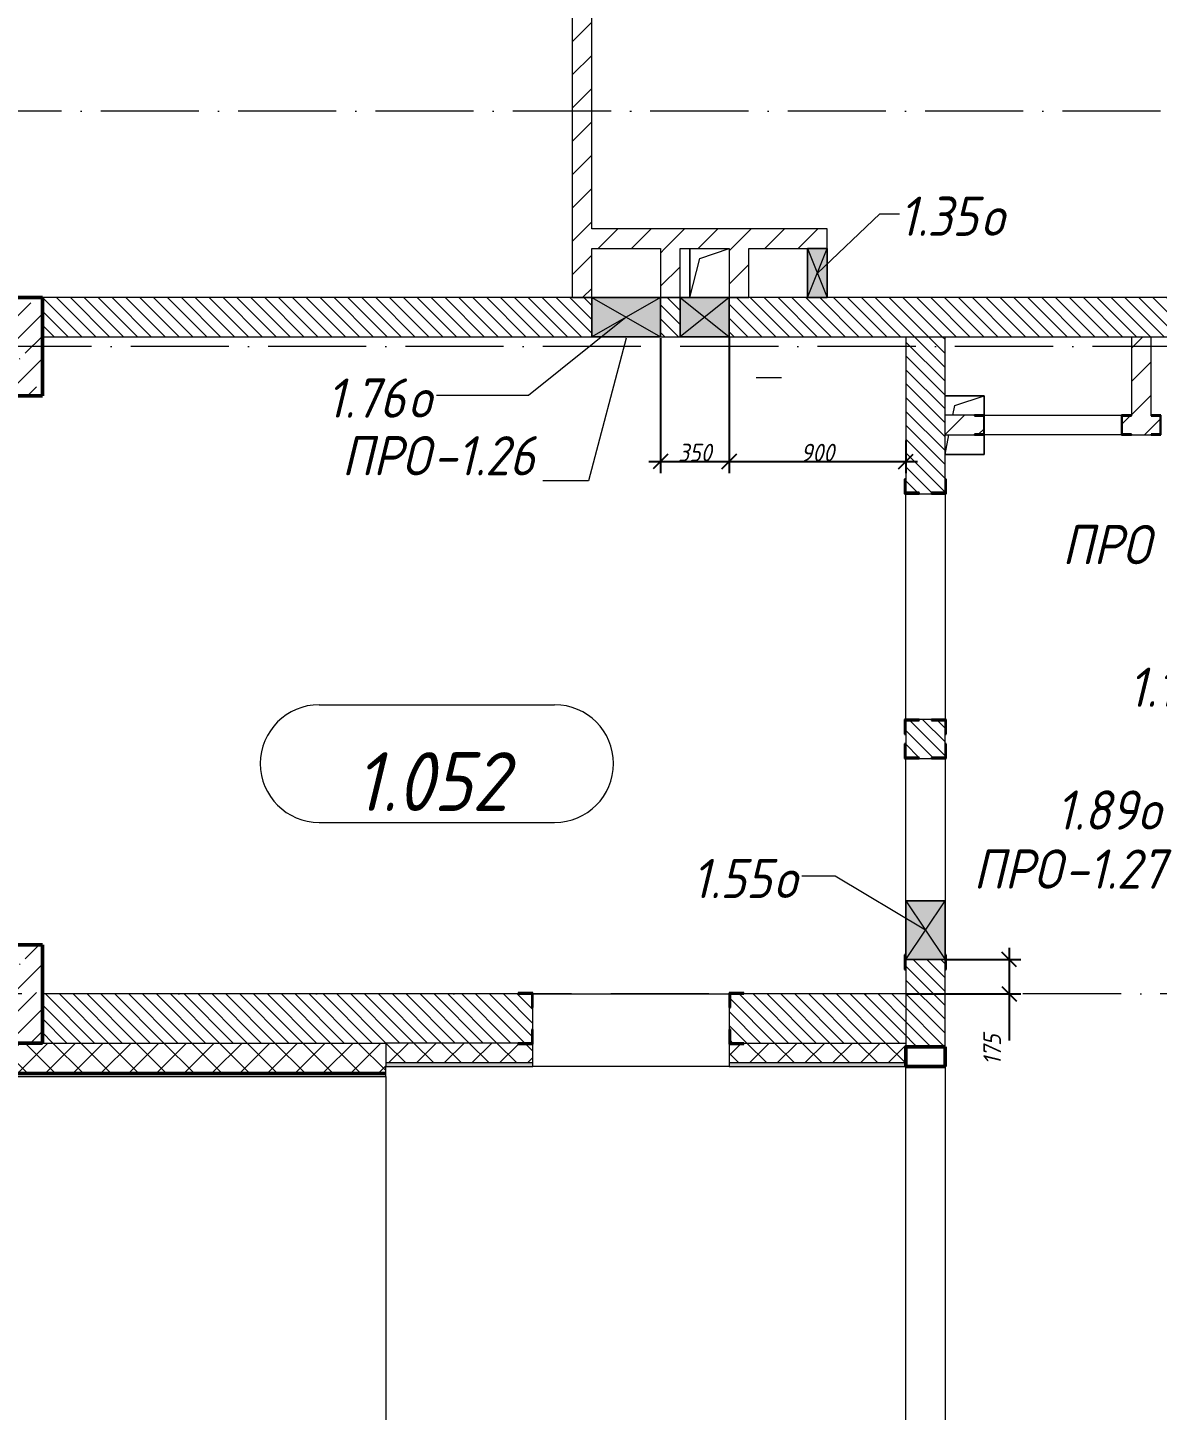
# Model space of a CAD drawing. Header units: millimetres. Extents: x -12989 to 629078, y -109036 to 555275.
# Drawn here: x 510989 to 516745, y 337050 to 344099 of the extents above; entities that cross this region are included whole.
import ezdxf

# ---------------------------------------------------------------- set-up
doc = ezdxf.new("R2010")
doc.units = ezdxf.units.MM
doc.linetypes.add('50_200_ШТРИХ_1Т_ш5_п1_п1_', pattern=[700, 500, -100, 0, -100])
for name, color, linetype, lineweight in [('A-____-____-DIMS', 7, 'Continuous', 9), ('A-DETL-GENF-OTLN', 7, 'Continuous', 9), ('A-FLOR-____-OTLN', 7, 'Continuous', 9), ('A-GENM-____-IDEN', 7, 'Continuous', 9), ('A-GENM-____-MCUT', 7, 'Continuous', 25), ('A-GENM-____-OTLN', 7, 'Continuous', 9), ('A-GENM-____-OTLN-1', 7, 'Continuous', 25), ('A-GLAZ-____-IDEN', 7, 'Continuous', 9), ('A-GLAZ-____-OTLN', 7, 'Continuous', 9), ('A-WALL-____-MCUT', 7, 'Continuous', 13), ('A-WALL-____-MCUT-1', 7, 'Continuous', 9), ('A-WALL-____-OTLN', 7, 'Continuous', 9), ('A-WALL-____-PATT-1', 7, 'Continuous', 9), ('A-WALL-FNSH-MCUT-1', 7, 'Continuous', 9), ('I-WALL-____-OTLN', 7, 'Continuous', 9), ('S-COLS-____-MCUT', 7, 'Continuous', 50), ('S-COLS-____-OTLN', 7, 'Continuous', 9), ('S-GRID-____-OTLN-1', 7, '50_200_ШТРИХ_1Т_ш5_п1_п1_', 9)]:
    doc.layers.add(name, color=color, linetype=linetype, lineweight=lineweight)
doc.layers.add('A-AREA-IDEN-1', color=7, linetype='Continuous', lineweight=9, true_color=0xaaaaaa)
doc.layers.add('A-WALL-____-PATT-2', color=7, linetype='Continuous', lineweight=9, true_color=0x787878)
doc.styles.add('ISOCPEUR_I', font='isocpeui.ttf', dxfattribs={"width": 0.9, "height": 2.5})
doc.styles.add('ISOCPEUR_I_11', font='isocpeui.ttf', dxfattribs={"width": 0.9, "height": 200})
doc.styles.add('ISOCPEUR_I_7', font='isocpeui.ttf', dxfattribs={"width": 0.9, "height": 90})
doc.dimstyles.new('ISO-1_8_0_9К_СРЕДНИЙ_Кладочные_1', dxfattribs={"dimscale": 304.8, "dimtxt": 89.638306, "dimasz": 0.246063, "dimexe": 0.19685, "dimexo": 0, "dimgap": 0, "dimtad": 1, "dimdec": 3, "dimrnd": 0.001, "dimdsep": 46, "dimtxsty": 'ISOCPEUR_I_7', "dimblk1": 'OBLIQUE', "dimblk2": 'OBLIQUE', "dimsah": 1, "dimcen": 0.09, "dimdle": 0.19685, "dimazin": 0, "dimtfac": 1, "dimtdec": 4, "dimtix": 1, "dimtmove": 0, "dimatfit": 3, "dimfxl": 1, "dimtvp": 1, "dimtolj": 1, "dimtzin": 0, "dimarcsym": 2})
doc.dimstyles.new('ISO-1_8_0_9К_СРЕДНИЙ_Кладочные_2', dxfattribs={"dimscale": 304.8, "dimtxt": 89.638306, "dimasz": 0.246063, "dimexe": 0.19685, "dimexo": 0, "dimgap": 0, "dimtad": 1, "dimdec": 3, "dimrnd": 0.001, "dimdsep": 46, "dimtxsty": 'ISOCPEUR_I_7', "dimblk1": 'OBLIQUE', "dimblk2": 'OBLIQUE', "dimsah": 1, "dimcen": 0.09, "dimdle": 0.19685, "dimazin": 0, "dimtfac": 1, "dimtdec": 4, "dimtix": 1, "dimtmove": 1, "dimatfit": 3, "dimfxl": 1, "dimtvp": 1, "dimtolj": 1, "dimtzin": 0, "dimarcsym": 2})
pattern_1 = [(45, (513013.31, 265891.49), (-70.71068, 70.71068), []), (135, (513013.31, 265891.49), (-70.71068, -70.71068), [])]
pattern_2 = [(135, (513013.31, 265891.49), (-35.35534, -35.35534), [])]
pattern_3 = [(45, (513013.31, 265891.49), (-84.85281, 84.85281), [])]

# ---------------------------------------------------------------- blocks, each defined once
blk = doc.blocks.new('BSC_Колонна _Прямоугольная - 500х500-V30-АР1_План отверстий 1 этажа в осях 1-64_Ю-ЯЯ')
at = {"layer": 'S-COLS-____-OTLN'}
h = blk.add_hatch(dxfattribs=at)
h.set_pattern_fill('FP_36', color=256, style=0, pattern_type=2)
h.set_pattern_definition([(45, (2200, -76581.04), (-114.04925, 114.04925), []), (45, (2314.05, -76581.04), (-114.04925, 114.04925), [201.613, -40.323, 3.353, -36.97])])
h.paths.add_polyline_path([(-250, -250), (250, -250), (250, 250), (-250, 250), (-250, 16.6)], flags=0)
at = {"layer": 'S-COLS-____-MCUT'}
for p, q in [((250, 250), (-250, 250)), ((-250, 250), (-250, -250)), ((250, -250), (250, 250)), ((-250, -250), (250, -250))]:
    blk.add_line(p, q, dxfattribs=at)
blk = doc.blocks.new('BSC_Колонна _Прямоугольная - 500х500-V36-АР1_План отверстий 1 этажа в осях 1-64_Ю-ЯЯ')
at = {"layer": 'S-COLS-____-OTLN'}
h = blk.add_hatch(dxfattribs=at)
h.set_pattern_fill('FP_42', color=256, style=0, pattern_type=2)
h.set_pattern_definition([(45, (2200, -73281.04), (-114.04925, 114.04925), []), (45, (2314.05, -73281.04), (-114.04925, 114.04925), [201.613, -40.323, 3.353, -36.97])])
h.paths.add_polyline_path([(-250, -250), (250, -250), (250, 250), (-250, 250), (-250, 87.7)], flags=0)
at = {"layer": 'S-COLS-____-MCUT'}
for p, q in [((250, 250), (-250, 250)), ((-250, 250), (-250, -250)), ((250, -250), (250, 250)), ((-250, -250), (250, -250))]:
    blk.add_line(p, q, dxfattribs=at)
blk = doc.blocks.new('Фахверк_СКБ_Уголок - 250_3600-27498263-АР1_План отверстий 1 этажа в осях 1-64_Ю-ЯЯ')
at = {"layer": 'A-GENM-____-MCUT'}
for p, q in [((200, 181), (125, 181)), ((125, 181), (125, 106)), ((131, 106), (131, 175)), ((131, 175), (200, 175)), ((200, 175), (200, 181)), ((125, 106), (131, 106)), ((131, -6), (125, -6)), ((125, -6), (125, -81)), ((131, -75), (131, -6)), ((125, -81), (200, -81)), ((200, -75), (131, -75)), ((200, -81), (200, -75))]:
    blk.add_line(p, q, dxfattribs=at)
blk = doc.blocks.new('Фахверк_СКБ_Уголок - 200_4010_1-27904896-АР1_План отверстий 1 этажа в осях 1-64_Ю-ЯЯ')
at = {"layer": 'A-GENM-____-MCUT'}
for p, q in [((200, 156), (125, 156)), ((125, 156), (125, 81)), ((131, 81), (131, 150)), ((131, 150), (200, 150)), ((200, 150), (200, 156)), ((125, 81), (131, 81)), ((131, 19), (125, 19)), ((125, 19), (125, -56)), ((131, -50), (131, 19)), ((125, -56), (200, -56)), ((200, -50), (131, -50)), ((200, -56), (200, -50))]:
    blk.add_line(p, q, dxfattribs=at)
blk = doc.blocks.new('154_Стойка_СКБ_Уголок - СМ-2230_200-28216496-АР1_План отверстий 1 этажа в осях 1-64_Ю-ЯЯ')
at = {"layer": 'A-GENM-____-MCUT'}
for p, q in [((125, 156), (125, 81)), ((200, 156), (125, 156)), ((131, 81), (131, 150)), ((131, 150), (200, 150)), ((200, 150), (200, 156)), ((125, 81), (131, 81)), ((131, 19), (125, 19)), ((125, 19), (125, -56)), ((131, -50), (131, 19)), ((125, -56), (200, -56)), ((200, -50), (131, -50)), ((200, -56), (200, -50))]:
    blk.add_line(p, q, dxfattribs=at)
blk = doc.blocks.new('154_Стойка_СКБ_Уголок - СМ-2930_200-28217172-АР1_План отверстий 1 этажа в осях 1-64_Ю-ЯЯ')
at = {"layer": 'A-GENM-____-MCUT'}
for p, q in [((125, 156), (125, 150)), ((200, 156), (125, 156)), ((150, 150), (200, 150)), ((200, 150), (200, 156)), ((125, -50), (125, -56)), ((125, -56), (200, -56)), ((200, -50), (150, -50)), ((200, -56), (200, -50))]:
    blk.add_line(p, q, dxfattribs=at)
blk = doc.blocks.new('AR_Отверстие прямоугольное _в плите_ - AR_Отверстие прямоугольное _в плите_-30512088-АР1_План отверстий 1 этажа в осях 1-64_Ю-ЯЯ')
at = {"layer": 'A-GENM-____-OTLN'}
for p, q in [((100, 150), (-100, 150)), ((-50, 100), (100, 150)), ((100, 50), (100, 150)), ((-60, 50), (-50, 100)), ((-100, -150), (-80, -50)), ((100, -150), (100, -50)), ((-100, -150), (100, -150))]:
    blk.add_line(p, q, dxfattribs=at)
blk = doc.blocks.new('AR_Отверстие прямоугольное _в плите_ - AR_Отверстие прямоугольное _в плите_-30552626-АР1_План отверстий 1 этажа в осях 1-64_Ю-ЯЯ')
at = {"layer": 'A-GENM-____-OTLN'}
for p, q in [((-100, 125), (-100, -125)), ((-100, -125), (-50, 75)), ((-50, 75), (100, 125))]:
    blk.add_line(p, q, dxfattribs=at)
blk = doc.blocks.new('BSC_Колонна _Прямоугольная1 - 200х100 _металл_-35284186-АР1_План отверстий 1 этажа в осях 1-64_Ю-ЯЯ')
at = {"layer": 'S-COLS-____-MCUT'}
for p, q in [((100, 50), (-100, 50)), ((-100, 50), (-100, -50)), ((100, -50), (100, 50)), ((-100, -50), (100, -50))]:
    blk.add_line(p, q, dxfattribs=at)
blk = doc.blocks.new('AR_Отверстие прямоугольное _в стене_ - AR_Отверстие прямоугольное _в стене__ОВ-36654590-АР1_План отверстий 1 этажа в осях 1-64_Ю-ЯЯ')
at = {"layer": 'A-GLAZ-____-OTLN'}
blk.add_hatch(color=256, dxfattribs=at).paths.add_polyline_path([(175, -100), (175, 100), (-175, 100), (-175, -100)], flags=0)
at = {"layer": 'A-DETL-GENF-OTLN'}
for p, q in [((-175, -100), (-175, 100)), ((-175, 100), (175, 100)), ((175, 100), (-175, -100)), ((-175, 100), (175, -100)), ((175, 100), (-175, 100)), ((-175, 100), (-175, -100)), ((175, 100), (175, -100)), ((175, -100), (175, 100)), ((175, -100), (-175, -100)), ((-175, -100), (175, -100))]:
    blk.add_line(p, q, dxfattribs=at)
blk = doc.blocks.new('AR_Отверстие прямоугольное _в стене__БезПР - AR_Отверстие прямоугольное _в стене__БезПР-36428146-АР1_План отверстий 1 этажа в осях 1-64_Ю-ЯЯ')
at = {"layer": 'A-GLAZ-____-OTLN'}
blk.add_hatch(color=256, dxfattribs=at).paths.add_polyline_path([(-125, -50), (125, -50), (125, 50), (-125, 50)], flags=0)
at = {"layer": 'A-DETL-GENF-OTLN'}
for p, q in [((-125, -50), (-125, 50)), ((-125, 50), (125, 50)), ((125, 50), (-125, -50)), ((-125, 50), (125, -50)), ((125, 50), (-125, 50)), ((-125, 50), (-125, -50)), ((125, 50), (125, -50)), ((125, -50), (125, 50)), ((125, -50), (-125, -50)), ((-125, -50), (125, -50))]:
    blk.add_line(p, q, dxfattribs=at)
blk = doc.blocks.new('AR_Отверстие прямоугольное _в стене__БезПР - AR_Отверстие прямоугольное _в стене__БезПР-36429053-АР1_План отверстий 1 этажа в осях 1-64_Ю-ЯЯ')
at = {"layer": 'A-GLAZ-____-OTLN'}
blk.add_hatch(color=256, dxfattribs=at).paths.add_polyline_path([(125, -100), (125, 100), (-125, 100), (-125, -100)], flags=0)
at = {"layer": 'A-DETL-GENF-OTLN'}
for p, q in [((-125, -100), (-125, 100)), ((-125, 100), (125, 100)), ((125, 100), (-125, -100)), ((-125, 100), (125, -100)), ((125, 100), (-125, 100)), ((-125, 100), (-125, -100)), ((125, 100), (125, -100)), ((125, -100), (125, 100)), ((125, -100), (-125, -100)), ((-125, -100), (125, -100))]:
    blk.add_line(p, q, dxfattribs=at)
blk = doc.blocks.new('AR_Отверстие прямоугольное _в стене__БезПР - AR_Отверстие прямоугольное _в стене__БезПР-36429184-АР1_План отверстий 1 этажа в осях 1-64_Ю-ЯЯ')
at = {"layer": 'A-GLAZ-____-OTLN'}
blk.add_hatch(color=256, dxfattribs=at).paths.add_polyline_path([(-150, -100), (150, -100), (150, 100), (-150, 100)], flags=0)
at = {"layer": 'A-DETL-GENF-OTLN'}
for p, q in [((-150, -100), (-150, 100)), ((-150, 100), (150, 100)), ((150, 100), (-150, -100)), ((-150, 100), (150, -100)), ((150, 100), (-150, 100)), ((-150, 100), (-150, -100)), ((150, 100), (150, -100)), ((150, -100), (150, 100)), ((150, -100), (-150, -100)), ((-150, -100), (150, -100))]:
    blk.add_line(p, q, dxfattribs=at)
blk = doc.blocks.new('154_Фахверк_СКБ_Швеллер - Тип_100_4010_1-36655149-АР1_План отверстий 1 этажа в осях 1-64_Ю-ЯЯ')
at = {"layer": 'A-GENM-____-MCUT'}
for p, q in [((175, 50), (125, 50)), ((125, 50), (125, -50)), ((128, 47), (175, 47)), ((128, -47), (128, 47)), ((175, 47), (175, 50)), ((125, -50), (175, -50)), ((175, -47), (128, -47)), ((175, -50), (175, -47))]:
    blk.add_line(p, q, dxfattribs=at)
blk = doc.blocks.new('_Oblique')
at = {"color": 0, "linetype": 'ByBlock', "lineweight": -2}
blk.add_line((-0.5, -0.5), (0.5, 0.5), dxfattribs=at)
blk = doc.blocks.new('*D5642')
at = {"layer": 'A-____-____-DIMS', "color": 0, "lineweight": -2, "transparency": 16777216}
for p, q in [((514213.3, 342516.5), (514213.3, 341827.4)), ((514563.3, 342522.5), (514563.3, 341827.4)), ((514153.3, 341887.4), (514623.3, 341887.4))]:
    blk.add_line(p, q, dxfattribs=at)
at = {"layer": 'Defpoints', "color": 0, "transparency": 16777216}
for p in [(514213.3, 342516.5), (514563.3, 342522.5), (514563.3, 341887.4)]:
    blk.add_point(p, dxfattribs=at)
at = {"layer": 'A-____-____-DIMS', "color": 0, "lineweight": -2, "transparency": 16777216, "xscale": 75, "yscale": 75, "zscale": 75, "rotation": 180}
blk.add_blockref('_Oblique', (514213.3, 341887.4), dxfattribs=at)
at = {"layer": 'A-____-____-DIMS', "color": 0, "lineweight": -2, "transparency": 16777216, "xscale": 75, "yscale": 75, "zscale": 75}
blk.add_blockref('_Oblique', (514563.3, 341887.4), dxfattribs=at)
at = {"layer": 'A-____-____-DIMS', "color": 0, "transparency": 16777216, "insert": (514388.3, 341932.4), "char_height": 90, "width": 409.578, "attachment_point": 5, "style": 'ISOCPEUR_I_7'}
blk.add_mtext('\\A1;350', dxfattribs=at)
blk = doc.blocks.new('*D5643')
at = {"layer": 'A-____-____-DIMS', "color": 0, "lineweight": -2, "transparency": 16777216}
for p, q in [((514563.3, 342522.5), (514563.3, 341827.4)), ((515463.3, 341993.5), (515463.3, 341827.4)), ((514503.3, 341887.4), (515523.3, 341887.4))]:
    blk.add_line(p, q, dxfattribs=at)
at = {"layer": 'Defpoints', "color": 0, "transparency": 16777216}
for p in [(514563.3, 342522.5), (515463.3, 341993.5), (515463.3, 341887.4)]:
    blk.add_point(p, dxfattribs=at)
at = {"layer": 'A-____-____-DIMS', "color": 0, "lineweight": -2, "transparency": 16777216, "xscale": 75, "yscale": 75, "zscale": 75, "rotation": 180}
blk.add_blockref('_Oblique', (514563.3, 341887.4), dxfattribs=at)
at = {"layer": 'A-____-____-DIMS', "color": 0, "lineweight": -2, "transparency": 16777216, "xscale": 75, "yscale": 75, "zscale": 75}
blk.add_blockref('_Oblique', (515463.3, 341887.4), dxfattribs=at)
at = {"layer": 'A-____-____-DIMS', "color": 0, "transparency": 16777216, "insert": (515013.3, 341932.4), "char_height": 90, "width": 409.578, "attachment_point": 5, "style": 'ISOCPEUR_I_7'}
blk.add_mtext('\\A1;900', dxfattribs=at)
blk = doc.blocks.new('*D5644')
at = {"layer": 'A-____-____-DIMS', "color": 0, "lineweight": -2, "transparency": 16777216}
for p, q in [((515989.9, 339407.5), (515989.9, 339172.5)), ((515663.3, 339347.5), (516049.9, 339347.5)), ((515463.3, 339172.5), (516049.9, 339172.5)), ((515989.9, 339172.5), (515989.9, 338934.5))]:
    blk.add_line(p, q, dxfattribs=at)
at = {"layer": 'Defpoints', "color": 0, "transparency": 16777216}
for p in [(515663.3, 339347.5), (515463.3, 339172.5), (515989.9, 339172.5)]:
    blk.add_point(p, dxfattribs=at)
at = {"layer": 'A-____-____-DIMS', "color": 0, "lineweight": -2, "transparency": 16777216, "xscale": 75, "yscale": 75, "zscale": 75}
for p, rotation in [((515989.9, 339347.5), 90), ((515989.9, 339172.5), 270)]:
    blk.add_blockref('_Oblique', p, dxfattribs=dict(at, rotation=rotation))
at = {"layer": 'A-____-____-DIMS', "color": 0, "transparency": 16777216, "insert": (515858.6, 338810.4), "char_height": 90, "width": 368.207, "attachment_point": 1, "rotation": 90, "line_spacing_factor": 1.149209, "style": 'ISOCPEUR_I_7'}
blk.add_mtext('\\A1;175', dxfattribs=at)
blk = doc.blocks.new('AAR_СКБ_Марка_помещения_1_5 ммп - Номер _ Площадь-27962135-АИ_План этажа_Стены_1')
at = {"layer": 'A-AREA-IDEN-1'}
for p, q in [((-2.987, 3), (3.013, 3)), ((-2.987, 0), (3.013, 0))]:
    blk.add_line(p, q, dxfattribs=at)
for centre, start, end in [((-2.987, 1.5), 90, 270), ((3.013, 1.5), 270, 90)]:
    blk.add_arc(centre, 1.5, start, end, dxfattribs=at)

msp = doc.modelspace()

# ---------------------------------------------------------------- hatches: boundary and pattern name
at = {"layer": 'A-WALL-____-PATT-1'}
h = msp.add_hatch(dxfattribs=at)
h.set_pattern_fill('FP_4', color=256, style=0, pattern_type=2)
h.set_pattern_definition(pattern_3)
h.paths.add_polyline_path([(513763.3109, 342722.5335), (513863.3109, 342722.5335), (513863.3109, 346022.5335), (513763.3109, 346022.5335), (513763.3109, 345718.141)], flags=0)
h = msp.add_hatch(dxfattribs=at)
h.set_pattern_fill('FP_4', color=256, style=0, pattern_type=2)
h.set_pattern_definition(pattern_3)
h.paths.add_polyline_path([(514963.3109, 342972.5335), (515063.3109, 342972.5335), (515063.3109, 343072.5335), (513863.3109, 343072.5335), (513863.3109, 342972.5335), (514663.3109, 342972.5335)], flags=0)
h = msp.add_hatch(dxfattribs=at)
h.set_pattern_fill('FP_4', color=256, style=0, pattern_type=2)
h.set_pattern_definition(pattern_3)
h.paths.add_polyline_path([(514313.3109, 342722.5335), (514313.3109, 342972.5335), (514213.3109, 342972.5335), (514213.3109, 342722.5335)], flags=0)
h = msp.add_hatch(dxfattribs=at)
h.set_pattern_fill('FP_4', color=256, style=0, pattern_type=2)
h.set_pattern_definition(pattern_3)
h.paths.add_polyline_path([(514563.3109, 342722.5335), (514663.3109, 342722.5335), (514663.3109, 342972.5335), (514563.3109, 342972.5335)], flags=0)
h = msp.add_hatch(dxfattribs=at)
h.set_pattern_fill('FP_6', color=256, style=0, pattern_type=2)
h.set_pattern_definition(pattern_2)
h.paths.add_polyline_path([(518063.3109, 342522.5335), (518063.3109, 342722.5335), (514563.3109, 342722.5335), (514563.3109, 342522.5335), (516532.9035, 342522.5335)], flags=0)
h.paths.add_polyline_path([(514313.3109, 342522.5335), (514313.3109, 342722.5335), (514213.3109, 342722.5335), (514213.3109, 342522.5335)], flags=0)
h.paths.add_polyline_path([(513863.3109, 342522.5335), (513863.3109, 342722.5335), (511063.3109, 342722.5335), (511063.3109, 342522.5335), (512997.9022, 342522.5335)], flags=0)
h = msp.add_hatch(dxfattribs=at)
h.set_pattern_fill('FP_6', color=256, style=0, pattern_type=2)
h.set_pattern_definition(pattern_2)
h.paths.add_polyline_path([(515663.3109, 338922.5335), (515663.3109, 339347.5335), (515463.3109, 339347.5335), (515463.3109, 338922.5335)], flags=0)
h.paths.add_polyline_path([(515532.3109, 340372.5335), (515594.3109, 340372.5335), (515594.3109, 340378.5335), (515663.3109, 340378.5335), (515663.3109, 340566.5335), (515594.3109, 340566.5335), (515594.3109, 340572.5335), (515532.3109, 340572.5335), (515532.3109, 340566.5335), (515463.3109, 340566.5335), (515463.3109, 340378.5335), (515532.3109, 340378.5335)], flags=0)
h.paths.add_polyline_path([(515594.3109, 341722.5335), (515594.3109, 341728.5335), (515663.3109, 341728.5335), (515663.3109, 342522.5335), (515463.3109, 342522.5335), (515463.3109, 341728.5335), (515532.3109, 341728.5335), (515532.3109, 341722.5335)], flags=0)
h = msp.add_hatch(dxfattribs=at)
h.set_pattern_fill('FP_4', color=256, style=0, pattern_type=2)
h.set_pattern_definition(pattern_3)
h.paths.add_polyline_path([(516713.3109, 342122.5335), (516713.3109, 342522.5335), (516613.3109, 342522.5335), (516613.3109, 342122.5335)], flags=0)
h = msp.add_hatch(dxfattribs=at)
h.set_pattern_fill('FP_4', color=256, style=0, pattern_type=2)
h.set_pattern_definition(pattern_3)
h.paths.add_polyline_path([(517663.3109, 342022.5335), (517663.3109, 342122.5335), (517513.3109, 342122.5335), (517513.3109, 342119.5335), (517466.3109, 342119.5335), (517466.3109, 342025.5335), (517513.3109, 342025.5335), (517513.3109, 342022.5335), (517563.3109, 342022.5335)], flags=0)
h.paths.add_polyline_path([(515813.3109, 342022.5335), (515813.3109, 342025.5335), (515860.3109, 342025.5335), (515860.3109, 342119.5335), (515813.3109, 342119.5335), (515813.3109, 342122.5335), (515663.3109, 342122.5335), (515663.3109, 342022.5335)], flags=0)
h.paths.add_polyline_path([(516713.3109, 342022.5335), (516713.3109, 342025.5335), (516760.3109, 342025.5335), (516760.3109, 342119.5335), (516713.3109, 342119.5335), (516713.3109, 342122.5335), (516613.3109, 342122.5335), (516613.3109, 342119.5335), (516566.3109, 342119.5335), (516566.3109, 342025.5335), (516613.3109, 342025.5335), (516613.3109, 342022.5335)], flags=0)
h = msp.add_hatch(dxfattribs=at)
h.set_pattern_fill('FP_6', color=256, style=0, pattern_type=2)
h.set_pattern_definition(pattern_2)
h.paths.add_polyline_path([(514569.3109, 338922.5335), (515463.3109, 338922.5335), (515463.3109, 339172.5335), (514569.3109, 339172.5335), (514569.3109, 339103.5335), (514563.3109, 339103.5335), (514563.3109, 338991.5335), (514569.3109, 338991.5335)], flags=0)
h.paths.add_polyline_path([(513488.3109, 338922.5335), (513557.3109, 338922.5335), (513557.3109, 338991.5335), (513563.3109, 338991.5335), (513563.3109, 339103.5335), (513557.3109, 339103.5335), (513557.3109, 339172.5335), (511063.3109, 339172.5335), (511063.3109, 338922.5335), (512997.9022, 338922.5335)], flags=0)
h = msp.add_hatch(dxfattribs=at)
h.set_pattern_fill('FP_1', color=256, style=0, pattern_type=2)
h.set_pattern_definition(pattern_1)
h.paths.add_polyline_path([(510563.3109, 338772.5335), (512813.3109, 338772.5335), (512813.3109, 338922.5335), (510413.3109, 338922.5335), (510413.3109, 338772.5335)], flags=0)
h = msp.add_hatch(dxfattribs=at)
h.set_pattern_fill('FP_1', color=256, style=0, pattern_type=2)
h.set_pattern_definition(pattern_1)
h.paths.add_polyline_path([(515463.3109, 338822.5335), (515463.3109, 338922.5335), (514638.3109, 338922.5335), (514638.3109, 338916.5335), (514563.3109, 338916.5335), (514563.3109, 338822.5335)], flags=0)
h.paths.add_polyline_path([(512813.3109, 338822.5335), (513563.3109, 338822.5335), (513563.3109, 338916.5335), (513488.3109, 338916.5335), (513488.3109, 338922.5335), (512813.3109, 338922.5335)], flags=0)
h = msp.add_hatch(dxfattribs=at)
h.set_pattern_fill('FP_6', color=256, style=0, pattern_type=2)
h.set_pattern_definition(pattern_2)
h.paths.add_polyline_path([(515463.3109, 333572.5335), (515663.3109, 333572.5335), (515663.3109, 333592.5335), (515463.3109, 333592.5335)], flags=0)
h.paths.add_polyline_path([(515663.3109, 338902.5335), (515663.3109, 338922.5335), (515463.3109, 338922.5335), (515463.3109, 338902.5335), (515496.6442, 338902.5335)], flags=0)
at = {"layer": 'A-WALL-____-PATT-2'}
h = msp.add_hatch(dxfattribs=at)
h.set_pattern_fill('FP_185', color=256, style=0, pattern_type=2)
h.set_pattern_definition([(0, (513013.31, 265891.492), (81.28, 20.32), [3.353, -57.607, 3.353, -57.607, -325.12]), (0, (513013.31, 265891.492), (81.28, 20.32), [-121.92, 3.353, -118.567, 3.353, -57.607, -142.24]), (0, (513013.31, 265891.492), (81.28, 20.32), [-304.8, 3.353, -37.287, 3.353, -98.247]), (120, (513043.79, 265901.652), (-58.237636, 60.230545), [3.353, -57.607, 3.353, -57.607, -325.12]), (120, (513043.79, 265901.652), (-58.237636, 60.230545), [-121.92, 3.353, -118.567, 3.353, -57.607, -142.24]), (120, (513043.79, 265901.652), (-58.237636, 60.230545), [-304.8, 3.353, -37.287, 3.353, -98.247]), (240, (513053.95, 265942.292), (-23.042364, -80.550545), [3.353, -57.607, 3.353, -57.607, -325.12]), (240, (513053.95, 265942.292), (-23.042364, -80.550545), [-121.92, 3.353, -118.567, 3.353, -57.607, -142.24]), (240, (513053.95, 265942.292), (-23.042364, -80.550545), [-304.8, 3.353, -37.287, 3.353, -98.247])])
h.paths.add_polyline_path([(514563.3109, 338802.5335), (515463.3109, 338802.5335), (515463.3109, 338822.5335), (514563.3109, 338822.5335)], flags=0)
h.paths.add_polyline_path([(513563.3109, 338802.5335), (513563.3109, 338822.5335), (512813.3109, 338822.5335), (512813.3109, 338802.5335), (512997.9022, 338802.5335)], flags=0)

# ---------------------------------------------------------------- linework, layer by layer
at = {"layer": 'A-FLOR-____-OTLN'}
for p, q in [((514363.3109, 342722.5335), (514363.3109, 342972.5335)), ((515663.3109, 342222.5335), (515863.3109, 342222.5335)), ((515863.3109, 342222.5335), (515863.3109, 342122.5335)), ((515863.3109, 342022.5335), (515863.3109, 341922.5335)), ((515863.3109, 341922.5335), (515663.3109, 341922.5335)), ((512813.3109, 338752.5335), (512813.3109, 333722.5335))]:
    msp.add_line(p, q, dxfattribs=at)
at = {"layer": 'A-GENM-____-IDEN'}
for p, q in [((514038.3109, 342516.5335), (513846.6411, 341789.2371)), ((513846.6411, 341789.2371), (513613.3109, 341789.2371))]:
    msp.add_line(p, q, dxfattribs=at)
at = {"layer": 'A-GLAZ-____-IDEN'}
for p, q in [((515013.3109, 342847.5335), (515330.4269, 343149.7734)), ((515330.4269, 343149.7734), (515430.5251, 343149.7734)), ((514038.3109, 342622.5335), (513539.9427, 342222.7544)), ((514700.437, 342314.9235), (514830.2796, 342314.9235)), ((513539.9427, 342222.7544), (513071.5099, 342222.7544)), ((515103.0688, 339773.5519), (514934.0785, 339773.5519)), ((515563.3109, 339497.5335), (515103.0688, 339773.5519))]:
    msp.add_line(p, q, dxfattribs=at)
at = {"layer": 'A-WALL-____-MCUT'}
for p, q in [((513863.3109, 342722.5335), (511063.3109, 342722.5335)), ((514313.3109, 342722.5335), (514213.3109, 342722.5335)), ((514963.3109, 342722.5335), (514563.3109, 342722.5335)), ((518063.3109, 342722.5335), (515063.3109, 342722.5335)), ((511063.3109, 342522.5335), (513863.3109, 342522.5335)), ((514213.3109, 342522.5335), (514313.3109, 342522.5335)), ((514563.3109, 342522.5335), (518063.3109, 342522.5335)), ((515463.3109, 342522.5335), (515463.3109, 341797.5335)), ((515663.3109, 341797.5335), (515663.3109, 342522.5335)), ((515532.3109, 341722.5335), (515594.3109, 341722.5335)), ((515594.3109, 340572.5335), (515532.3109, 340572.5335)), ((515463.3109, 340497.5335), (515463.3109, 340447.5335)), ((515663.3109, 340447.5335), (515663.3109, 340497.5335)), ((515532.3109, 340372.5335), (515594.3109, 340372.5335)), ((515463.3109, 339297.5335), (515463.3109, 338902.5335)), ((515663.3109, 338902.5335), (515663.3109, 339297.5335)), ((513488.3109, 339172.5335), (511063.3109, 339172.5335)), ((515463.3109, 339172.5335), (514638.3109, 339172.5335)), ((513563.3109, 338991.5335), (513563.3109, 339103.5335)), ((514563.3109, 339103.5335), (514563.3109, 338991.5335)), ((511063.3109, 338922.5335), (512813.3109, 338922.5335)), ((512813.3109, 338922.5335), (512813.3109, 338822.5335)), ((513563.3109, 338822.5335), (513563.3109, 338916.5335)), ((514563.3109, 338916.5335), (514563.3109, 338822.5335)), ((512813.3109, 338822.5335), (513563.3109, 338822.5335)), ((514563.3109, 338822.5335), (515463.3109, 338822.5335))]:
    msp.add_line(p, q, dxfattribs=at)
at = {"layer": 'A-WALL-____-MCUT-1'}
for p, q in [((513488.3109, 338922.5335), (512813.3109, 338922.5335)), ((514638.3109, 338922.5335), (515463.3109, 338922.5335)), ((512813.3109, 338772.5335), (512813.3109, 338802.5335)), ((512813.3109, 338766.5335), (510563.3109, 338766.5335)), ((512813.3109, 338760.5335), (510563.3109, 338760.5335))]:
    msp.add_line(p, q, dxfattribs=at)
at = {"layer": 'A-WALL-____-OTLN'}
msp.add_line((514563.3109, 338802.5335), (513563.3109, 338802.5335), dxfattribs=at)
at = {"layer": 'A-WALL-FNSH-MCUT-1'}
for p, q in [((513763.3109, 346022.5335), (513763.3109, 342722.5335)), ((513863.3109, 343072.5335), (513863.3109, 345922.5335)), ((515063.3109, 343072.5335), (513863.3109, 343072.5335)), ((515063.3109, 342972.5335), (515063.3109, 343072.5335)), ((513863.3109, 342722.5335), (513863.3109, 342972.5335)), ((513863.3109, 342972.5335), (514213.3109, 342972.5335)), ((514213.3109, 342972.5335), (514213.3109, 342722.5335)), ((514313.3109, 342972.5335), (514563.3109, 342972.5335)), ((514313.3109, 342722.5335), (514313.3109, 342972.5335)), ((514563.3109, 342972.5335), (514563.3109, 342722.5335)), ((514663.3109, 342972.5335), (514963.3109, 342972.5335)), ((514663.3109, 342722.5335), (514663.3109, 342972.5335)), ((513763.3109, 342722.5335), (513863.3109, 342722.5335)), ((514213.3109, 342722.5335), (514313.3109, 342722.5335)), ((514563.3109, 342722.5335), (514663.3109, 342722.5335)), ((516613.3109, 342522.5335), (516613.3109, 342122.5335)), ((516713.3109, 342122.5335), (516713.3109, 342522.5335)), ((515813.3109, 342122.5335), (515663.3109, 342122.5335)), ((515663.3109, 342022.5335), (515813.3109, 342022.5335)), ((516613.3109, 342022.5335), (516713.3109, 342022.5335)), ((512813.3109, 338772.5335), (510563.3109, 338772.5335)), ((512813.3109, 338822.5335), (512813.3109, 338802.5335)), ((512813.3109, 338802.5335), (513563.3109, 338802.5335)), ((512813.3109, 338752.5335), (512813.3109, 338772.5335)), ((513563.3109, 338802.5335), (513563.3109, 338822.5335)), ((514563.3109, 338822.5335), (514563.3109, 338802.5335)), ((514563.3109, 338802.5335), (515463.3109, 338802.5335)), ((510563.3109, 338752.5335), (512813.3109, 338752.5335))]:
    msp.add_line(p, q, dxfattribs=at)
at = {"layer": 'I-WALL-____-OTLN'}
for p, q in [((515863.3109, 342122.5335), (516563.3109, 342122.5335)), ((516563.3109, 342022.5335), (515863.3109, 342022.5335)), ((515463.3109, 340572.5335), (515463.3109, 341722.5335)), ((515663.3109, 341722.5335), (515663.3109, 340572.5335)), ((515463.3109, 339647.5335), (515463.3109, 340372.5335)), ((515663.3109, 340372.5335), (515663.3109, 339647.5335)), ((513563.3109, 339172.5335), (514563.3109, 339172.5335)), ((515463.3109, 333692.5335), (515463.3109, 338802.5335)), ((515663.3109, 338802.5335), (515663.3109, 333692.5335))]:
    msp.add_line(p, q, dxfattribs=at)
at = {"layer": 'S-GRID-____-OTLN-1'}
for p, q in [((560167.9087, 343672.5335), (508344.5407, 343672.5335)), ((545618.3109, 342472.5335), (508344.5407, 342472.5335)), ((537563.3109, 339172.5335), (508344.5407, 339172.5335))]:
    msp.add_line(p, q, dxfattribs=at)

# ---------------------------------------------------------------- block references
at = {"layer": 'A-AREA-IDEN-1', "xscale": 199.9999999999999, "yscale": 199.9999999999999, "zscale": 199.9999999999999}
msp.add_blockref('AAR_СКБ_Марка_помещения_1_5 ммп - Номер _ Площадь-27962135-АИ_План этажа_Стены_1', (513071.4637, 340046.9913), dxfattribs=at)
at = {"layer": 'A-GENM-____-OTLN'}
for name, p in [('AR_Отверстие прямоугольное _в плите_ - AR_Отверстие прямоугольное _в плите_-30552626-АР1_План отверстий 1 этажа в осях 1-64_Ю-ЯЯ', (514463.3109, 342847.5335)), ('AR_Отверстие прямоугольное _в плите_ - AR_Отверстие прямоугольное _в плите_-30512088-АР1_План отверстий 1 этажа в осях 1-64_Ю-ЯЯ', (515763.3109, 342072.5335))]:
    msp.add_blockref(name, p, dxfattribs=at)
at = {"layer": 'A-GENM-____-OTLN-1'}
for name, p, rotation in [('154_Фахверк_СКБ_Швеллер - Тип_100_4010_1-36655149-АР1_План отверстий 1 этажа в осях 1-64_Ю-ЯЯ', (515988.3109, 342072.5335), 180), ('154_Фахверк_СКБ_Швеллер - Тип_100_4010_1-36655149-АР1_План отверстий 1 этажа в осях 1-64_Ю-ЯЯ', (516888.3109, 342072.5335), 180), ('154_Стойка_СКБ_Уголок - СМ-2230_200-28216496-АР1_План отверстий 1 этажа в осях 1-64_Ю-ЯЯ', (515613.3109, 341597.5335), 89.99999999999991), ('Фахверк_СКБ_Уголок - 200_4010_1-27904896-АР1_План отверстий 1 этажа в осях 1-64_Ю-ЯЯ', (515513.3109, 340697.5335), 269.9999999999999), ('Фахверк_СКБ_Уголок - 200_4010_1-27904896-АР1_План отверстий 1 этажа в осях 1-64_Ю-ЯЯ', (515613.3109, 340247.5335), 89.99999999999991), ('154_Стойка_СКБ_Уголок - СМ-2930_200-28217172-АР1_План отверстий 1 этажа в осях 1-64_Ю-ЯЯ', (515513.3109, 339497.5335), 269.9999999999999), ('Фахверк_СКБ_Уголок - 250_3600-27498263-АР1_План отверстий 1 этажа в осях 1-64_Ю-ЯЯ', (513688.3109, 339097.5335), 180)]:
    msp.add_blockref(name, p, dxfattribs=dict(at, rotation=rotation))
for name, p in [('154_Фахверк_СКБ_Швеллер - Тип_100_4010_1-36655149-АР1_План отверстий 1 этажа в осях 1-64_Ю-ЯЯ', (516438.3109, 342072.5335)), ('Фахверк_СКБ_Уголок - 250_3600-27498263-АР1_План отверстий 1 этажа в осях 1-64_Ю-ЯЯ', (514438.3109, 338997.5335))]:
    msp.add_blockref(name, p, dxfattribs=at)
at = {"layer": 'A-GLAZ-____-OTLN', "rotation": 89.99999999999991}
for name, p in [('AR_Отверстие прямоугольное _в стене__БезПР - AR_Отверстие прямоугольное _в стене__БезПР-36428146-АР1_План отверстий 1 этажа в осях 1-64_Ю-ЯЯ', (515013.3109, 342847.5335)), ('AR_Отверстие прямоугольное _в стене__БезПР - AR_Отверстие прямоугольное _в стене__БезПР-36429184-АР1_План отверстий 1 этажа в осях 1-64_Ю-ЯЯ', (515563.3109, 339497.5335))]:
    msp.add_blockref(name, p, dxfattribs=at)
at = {"layer": 'A-GLAZ-____-OTLN'}
for name, p in [('AR_Отверстие прямоугольное _в стене_ - AR_Отверстие прямоугольное _в стене__ОВ-36654590-АР1_План отверстий 1 этажа в осях 1-64_Ю-ЯЯ', (514038.3109, 342622.5335)), ('AR_Отверстие прямоугольное _в стене__БезПР - AR_Отверстие прямоугольное _в стене__БезПР-36429053-АР1_План отверстий 1 этажа в осях 1-64_Ю-ЯЯ', (514438.3109, 342622.5335))]:
    msp.add_blockref(name, p, dxfattribs=at)
at = {"layer": 'S-COLS-____-OTLN'}
for name, p in [('BSC_Колонна _Прямоугольная - 500х500-V30-АР1_План отверстий 1 этажа в осях 1-64_Ю-ЯЯ', (510813.3109, 342472.5335)), ('BSC_Колонна _Прямоугольная - 500х500-V36-АР1_План отверстий 1 этажа в осях 1-64_Ю-ЯЯ', (510813.3109, 339172.5335)), ('BSC_Колонна _Прямоугольная1 - 200х100 _металл_-35284186-АР1_План отверстий 1 этажа в осях 1-64_Ю-ЯЯ', (515563.3109, 338852.5335))]:
    msp.add_blockref(name, p, dxfattribs=at)

# ---------------------------------------------------------------- texts
at = {"layer": 'A-AREA-IDEN-1', "insert": (513046.0346, 340105.3211), "char_height": 300, "width": 900, "attachment_point": 8, "line_spacing_factor": 1.139951, "style": 'ISOCPEUR_I'}
msp.add_mtext('\\pxqc,t8.46667,16.93333,25.4,33.86667,42.33333,50.8,59.26667,67.73333,76.2,84.66667,93.13333,101.6,110.06667,118.53333,127,135.46667,143.93333,152.4,160.86667,169.33333,177.8,186.26667,194.73333,203.2,211.66667,220.13333,228.6,237.06667,245.53333,254,262.46667,270.93333;{1.052}', dxfattribs=at)
at = {"layer": 'A-GENM-____-IDEN', "char_height": 200, "attachment_point": 1, "style": 'ISOCPEUR_I_11'}
for s, insert, width in [('ПРО', (512589.4583, 342016.3532), 562.784625), ('-1.26', (513053.802, 342016.3532), 663.79725), ('ПРО', (516260.2649, 341563.1264), 562.784625), ('ПРО', (515807.9976, 339909.168), 562.784625), ('-1.27', (516272.3414, 339909.168), 663.79725)]:
    msp.add_mtext(s, dxfattribs=dict(at, insert=insert, width=width))
at = {"layer": 'A-GLAZ-____-IDEN', "char_height": 200, "attachment_point": 1, "style": 'ISOCPEUR_I_11'}
for s, insert, width in [('1.35', (515430.5251, 343237.388), 505.063125), ('\\fISOCPEUR|b0|i1|c204|p34|;\\W.9;о', (515847.2439, 343237.388), 158.734125), ('1.76', (512512.0583, 342310.369), 505.063125), ('\\fISOCPEUR|b0|i1|c204|p34|;\\W.9;о', (512928.777, 342310.369), 158.734125), ('1.17', (516598.5332, 340836.3596), 461.772), ('1.89', (516229.5919, 340210.1481), 505.063125), ('\\fISOCPEUR|b0|i1|c204|p34|;\\W.9;о', (516646.3106, 340210.1481), 158.734125), ('1.55', (514374.6269, 339861.1665), 505.063125), ('\\fISOCPEUR|b0|i1|c204|p34|;\\W.9;о', (514791.3456, 339861.1665), 158.734125)]:
    msp.add_mtext(s, dxfattribs=dict(at, insert=insert, width=width))

# ---------------------------------------------------------------- dimensions: what is measured, and where the dimension line sits
at = {"layer": 'A-____-____-DIMS'}
for base, p1, p2, override, picture, middle in [((514563.3109, 341887.4436), (514213.3109, 342516.5335), (514563.3109, 342522.5335), {"dimpost": '<>', "dimfxl": 350.051425}, '*D5642', (514388.3109, 341932.4436)), ((515463.3109, 341887.4436), (514563.3109, 342522.5335), (515463.3109, 341993.5096), {"dimpost": '<>', "dimfxl": 1043.966612}, '*D5643', (515013.3109, 341932.4436))]:
    dim = msp.add_linear_dim(base=base, p1=p1, p2=p2, dimstyle='ISO-1_8_0_9К_СРЕДНИЙ_Кладочные_2', override=override, dxfattribs=at)
    dim.commit()
    dim.dimension.update_dxf_attribs({"geometry": picture, "text_midpoint": middle})
dim = msp.add_linear_dim(base=(515989.9006, 339172.5335), p1=(515663.3109, 339347.5335), p2=(515463.3109, 339172.5335), angle=90, dimstyle='ISO-1_8_0_9К_СРЕДНИЙ_Кладочные_1', override={"dimpost": '<>', "dimfxl": 265.753645}, dxfattribs=at)
dim.commit()
dim.dimension.update_dxf_attribs({"geometry": '*D5644', "text_midpoint": (515918.596, 338934.5069), "dimtype": 160, "text_rotation": 90})

doc.saveas('drawing.dxf')
